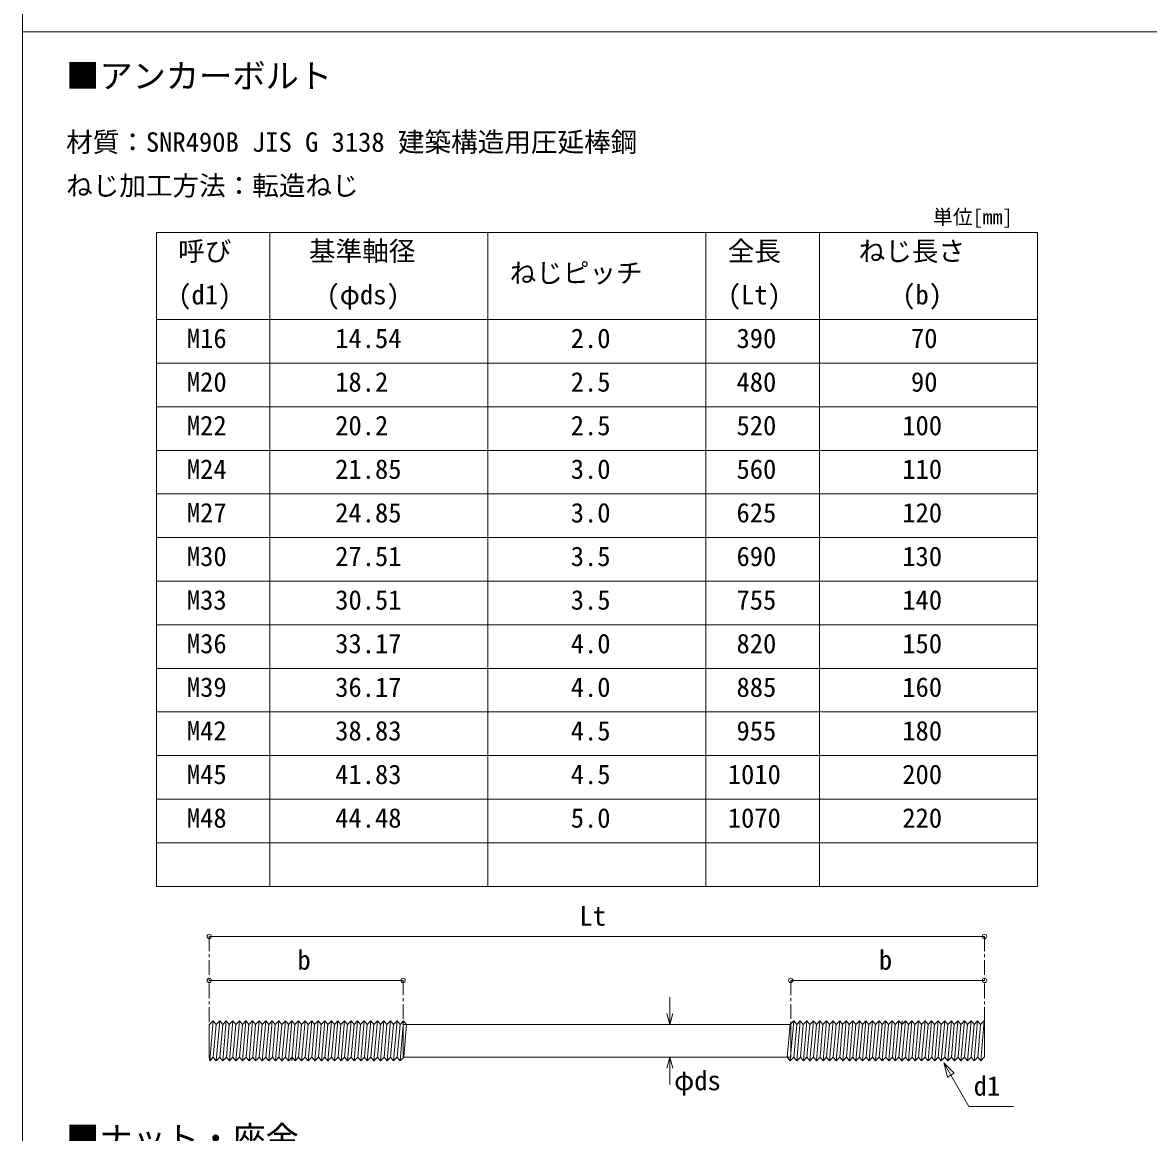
# Model space of a CAD drawing. Units: millimetres, scale not verified. Extents: x -29750 to 29507, y -17676 to 20635.
# Drawn here: x -19874 to -10194, y 1396 to 10942 of the extents above; entities that cross this region are included whole.
import ezdxf
from ezdxf.enums import TextEntityAlignment as Align

# ---------------------------------------------------------------- set-up
doc = ezdxf.new("R2010")
doc.units = ezdxf.units.MM
doc.header["$LTSCALE"] = 30
doc.linetypes.add('USER1', pattern=[6.773333, 4.233333, -0.846667, 0.846667, -0.846667])
doc.layers.add('0-3_0-0', color=7, linetype='Continuous', lineweight=18)
doc.styles.add('ＭＳ ゴシック', font='')
doc.styles.get('ＭＳ ゴシック').set_extended_font_data('MS Gothic')

msp = doc.modelspace()

# ---------------------------------------------------------------- linework, layer by layer
at = {"layer": '0-3_0-0', "lineweight": 9}
for p, q in [((-19873.62, 18852.91), (-19873.62, -17675.56)), ((-19873.62, 10862.31), (-121.54, 10862.31)), ((-16601.66, 2324.93), (-13269.54, 2324.93)), ((-16601.66, 2043.68), (-13269.54, 2043.68))]:
    msp.add_line(p, q, dxfattribs=at)
at = {"layer": '0-3_0-0', "color": 5}
for p, q in [((-18723.1, 9137.31), (-11148.1, 9137.31)), ((-18723.1, 3512.31), (-18723.1, 9137.31)), ((-17748.1, 3512.31), (-17748.1, 9137.31)), ((-15873.1, 3512.31), (-15873.1, 9137.31)), ((-13998.1, 3512.31), (-13998.1, 9137.31)), ((-13023.1, 3512.31), (-13023.1, 9137.31)), ((-11148.1, 3512.31), (-11148.1, 9137.31)), ((-18723.1, 8387.31), (-11148.1, 8387.31)), ((-18723.1, 8012.31), (-11148.1, 8012.31)), ((-18723.1, 7637.31), (-11148.1, 7637.31)), ((-18723.1, 7262.31), (-11148.1, 7262.31)), ((-18723.1, 6887.31), (-11148.1, 6887.31)), ((-18723.1, 6512.31), (-11148.1, 6512.31)), ((-18723.1, 6137.31), (-11148.1, 6137.31)), ((-18723.1, 5762.31), (-11148.1, 5762.31)), ((-18723.1, 5387.31), (-11148.1, 5387.31)), ((-18723.1, 5012.31), (-11148.1, 5012.31)), ((-18723.1, 4637.31), (-11148.1, 4637.31)), ((-18723.1, 4262.31), (-11148.1, 4262.31)), ((-18723.1, 3887.31), (-11148.1, 3887.31)), ((-18723.1, 3512.31), (-11148.1, 3512.31)), ((-18267.72, 3082.46), (-11603.48, 3082.46)), ((-18267.72, 2703.69), (-16601.66, 2703.69)), ((-13269.54, 2703.69), (-11603.48, 2703.69)), ((-14308.78, 2558.98), (-14308.78, 2324.93)), ((-18267.72, 2324.93), (-18267.72, 2043.68)), ((-18234.81, 2354.93), (-18265.67, 2324.93)), ((-18264.67, 2013.68), (-18234.81, 2354.93)), ((-18234.81, 2354.93), (-18209.21, 2324.93)), ((-18233.81, 2043.68), (-18209.21, 2324.93)), ((-18209.21, 2324.93), (-18178.35, 2354.93)), ((-18208.2, 2013.68), (-18178.35, 2354.93)), ((-18178.35, 2354.93), (-18152.74, 2324.93)), ((-18177.35, 2043.68), (-18152.74, 2324.93)), ((-18152.74, 2324.93), (-18121.88, 2354.93)), ((-18151.74, 2013.68), (-18121.88, 2354.93)), ((-18121.88, 2354.93), (-18096.28, 2324.93)), ((-18120.88, 2043.68), (-18096.28, 2324.93)), ((-18096.28, 2324.93), (-18065.42, 2354.93)), ((-18095.27, 2013.68), (-18065.42, 2354.93)), ((-18065.42, 2354.93), (-18039.81, 2324.93)), ((-18064.42, 2043.68), (-18039.81, 2324.93)), ((-18039.81, 2324.93), (-18008.95, 2354.93)), ((-18038.81, 2013.68), (-18008.95, 2354.93)), ((-18008.95, 2354.93), (-17983.35, 2324.93)), ((-18007.95, 2043.68), (-17983.35, 2324.93)), ((-17983.35, 2324.93), (-17952.49, 2354.93)), ((-17982.34, 2013.68), (-17952.49, 2354.93)), ((-17952.49, 2354.93), (-17926.88, 2324.93)), ((-17951.49, 2043.68), (-17926.88, 2324.93)), ((-17926.88, 2324.93), (-17896.02, 2354.93)), ((-17925.88, 2013.68), (-17896.02, 2354.93)), ((-17896.02, 2354.93), (-17870.42, 2324.93)), ((-17895.02, 2043.68), (-17870.42, 2324.93)), ((-17870.42, 2324.93), (-17839.56, 2354.93)), ((-17869.41, 2013.68), (-17839.56, 2354.93)), ((-17839.56, 2354.93), (-17813.95, 2324.93)), ((-17838.56, 2043.68), (-17813.95, 2324.93)), ((-17813.95, 2324.93), (-17783.09, 2354.93)), ((-17812.95, 2013.68), (-17783.09, 2354.93)), ((-17783.09, 2354.93), (-17757.49, 2324.93)), ((-17782.09, 2043.68), (-17757.49, 2324.93)), ((-17757.49, 2324.93), (-17726.63, 2354.93)), ((-17756.48, 2013.68), (-17726.63, 2354.93)), ((-17726.63, 2354.93), (-17701.02, 2324.93)), ((-17725.63, 2043.68), (-17701.02, 2324.93)), ((-17701.02, 2324.93), (-17670.16, 2354.93)), ((-17700.02, 2013.68), (-17670.16, 2354.93)), ((-17670.16, 2354.93), (-17644.56, 2324.93)), ((-17669.16, 2043.68), (-17644.56, 2324.93)), ((-17644.56, 2324.93), (-17613.7, 2354.93)), ((-17643.56, 2013.68), (-17613.7, 2354.93)), ((-17613.7, 2354.93), (-17588.09, 2324.93)), ((-17612.7, 2043.68), (-17588.09, 2324.93)), ((-17588.09, 2324.93), (-17557.23, 2354.93)), ((-17587.09, 2013.68), (-17557.23, 2354.93)), ((-17558.86, 2013.68), (-17531.63, 2324.93)), ((-17557.23, 2354.93), (-17531.63, 2324.93)), ((-17531.63, 2324.93), (-17500.77, 2354.93)), ((-17530.63, 2013.68), (-17500.77, 2354.93)), ((-17500.77, 2354.93), (-17475.16, 2324.93)), ((-17499.77, 2043.68), (-17475.16, 2324.93)), ((-17475.16, 2324.93), (-17444.31, 2354.93)), ((-17474.16, 2013.68), (-17444.31, 2354.93)), ((-17444.31, 2354.93), (-17418.7, 2324.93)), ((-17443.3, 2043.68), (-17418.7, 2324.93)), ((-17418.7, 2324.93), (-17387.84, 2354.93)), ((-17417.7, 2013.68), (-17387.84, 2354.93)), ((-17387.84, 2354.93), (-17362.23, 2324.93)), ((-17362.23, 2324.93), (-17331.38, 2354.93)), ((-17361.23, 2013.68), (-17331.38, 2354.93)), ((-17331.38, 2354.93), (-17305.77, 2324.93)), ((-17330.37, 2043.68), (-17305.77, 2324.93)), ((-17305.77, 2324.93), (-17274.91, 2354.93)), ((-17304.77, 2013.68), (-17274.91, 2354.93)), ((-17274.91, 2354.93), (-17249.3, 2324.93)), ((-17273.91, 2043.68), (-17249.3, 2324.93)), ((-17249.3, 2324.93), (-17218.45, 2354.93)), ((-17248.3, 2013.68), (-17218.45, 2354.93)), ((-17218.45, 2354.93), (-17192.84, 2324.93)), ((-17217.44, 2043.68), (-17192.84, 2324.93)), ((-17192.84, 2324.93), (-17161.98, 2354.93)), ((-17191.84, 2013.68), (-17161.98, 2354.93)), ((-17161.98, 2354.93), (-17136.37, 2324.93)), ((-17160.98, 2043.68), (-17136.37, 2324.93)), ((-17136.37, 2324.93), (-17105.52, 2354.93)), ((-17135.37, 2013.68), (-17105.52, 2354.93)), ((-17105.52, 2354.93), (-17079.91, 2324.93)), ((-17104.51, 2043.68), (-17079.91, 2324.93)), ((-17079.91, 2324.93), (-17049.05, 2354.93)), ((-17078.91, 2013.68), (-17049.05, 2354.93)), ((-17049.05, 2354.93), (-17023.44, 2324.93)), ((-17048.05, 2043.68), (-17023.44, 2324.93)), ((-17023.44, 2324.93), (-16992.59, 2354.93)), ((-17022.44, 2013.68), (-16992.59, 2354.93)), ((-16992.59, 2354.93), (-16966.98, 2324.93)), ((-16991.58, 2043.68), (-16966.98, 2324.93)), ((-16966.98, 2324.93), (-16936.12, 2354.93)), ((-16965.98, 2013.68), (-16936.12, 2354.93)), ((-16936.12, 2354.93), (-16910.51, 2324.93)), ((-16935.12, 2043.68), (-16910.51, 2324.93)), ((-16910.51, 2324.93), (-16879.66, 2354.93)), ((-16909.51, 2013.68), (-16879.66, 2354.93)), ((-16879.66, 2354.93), (-16854.05, 2324.93)), ((-16878.65, 2043.68), (-16854.05, 2324.93)), ((-16854.05, 2324.93), (-16823.19, 2354.93)), ((-16853.05, 2013.68), (-16823.19, 2354.93)), ((-16823.19, 2354.93), (-16797.58, 2324.93)), ((-16822.19, 2043.68), (-16797.58, 2324.93)), ((-16797.58, 2324.93), (-16766.73, 2354.93)), ((-16796.58, 2013.68), (-16766.73, 2354.93)), ((-16766.73, 2354.93), (-16741.12, 2324.93)), ((-16765.73, 2043.68), (-16741.12, 2324.93)), ((-16741.12, 2324.93), (-16710.26, 2354.93)), ((-16740.12, 2013.68), (-16710.26, 2354.93)), ((-16710.26, 2354.93), (-16684.65, 2324.93)), ((-16709.26, 2043.68), (-16684.65, 2324.93)), ((-16683.65, 2013.68), (-16653.8, 2354.93)), ((-16652.8, 2043.68), (-16628.19, 2324.93)), ((-16627.19, 2013.68), (-16597.33, 2354.93)), ((-16596.33, 2043.68), (-16571.72, 2324.93)), ((-14308.78, 2324.93), (-14334.07, 2419.32)), ((-14308.78, 2324.93), (-14283.48, 2419.32)), ((-13274.87, 2324.93), (-13299.48, 2043.68)), ((-13274.87, 2324.93), (-13244.02, 2354.93)), ((-13244.02, 2354.93), (-13273.87, 2013.68)), ((-13218.41, 2324.93), (-13244.02, 2354.93)), ((-13218.41, 2324.93), (-13243.02, 2043.68)), ((-13218.41, 2324.93), (-13187.55, 2354.93)), ((-13187.55, 2354.93), (-13217.41, 2013.68)), ((-13161.94, 2324.93), (-13186.55, 2043.68)), ((-13131.09, 2354.93), (-13160.94, 2013.68)), ((-13105.48, 2324.93), (-13130.09, 2043.68)), ((-13074.62, 2354.93), (-13104.48, 2013.68)), ((-13049.01, 2324.93), (-13073.62, 2043.68)), ((-13018.16, 2354.93), (-13048.01, 2013.68)), ((-12992.55, 2324.93), (-13017.16, 2043.68)), ((-12961.69, 2354.93), (-12991.55, 2013.68)), ((-12936.09, 2324.93), (-12960.69, 2043.68)), ((-12905.23, 2354.93), (-12936.09, 2324.93)), ((-12905.23, 2354.93), (-12935.08, 2013.68)), ((-12879.62, 2324.93), (-12904.23, 2043.68)), ((-12848.76, 2354.93), (-12878.62, 2013.68)), ((-12823.16, 2324.93), (-12847.76, 2043.68)), ((-12792.3, 2354.93), (-12822.15, 2013.68)), ((-12766.69, 2324.93), (-12791.3, 2043.68)), ((-12735.83, 2354.93), (-12765.69, 2013.68)), ((-12710.23, 2324.93), (-12734.83, 2043.68)), ((-12679.37, 2354.93), (-12709.22, 2013.68)), ((-12653.76, 2324.93), (-12678.37, 2043.68)), ((-12622.9, 2354.93), (-12653.76, 2324.93)), ((-12622.9, 2354.93), (-12652.76, 2013.68)), ((-12597.3, 2324.93), (-12621.9, 2043.68)), ((-12566.44, 2354.93), (-12596.29, 2013.68)), ((-12540.83, 2324.93), (-12565.44, 2043.68)), ((-12509.97, 2354.93), (-12539.83, 2013.68)), ((-12484.37, 2324.93), (-12487.23, 2292.19)), ((-12453.51, 2354.93), (-12483.36, 2013.68)), ((-12427.9, 2324.93), (-12452.51, 2043.68)), ((-12397.04, 2354.93), (-12426.9, 2013.68)), ((-12371.44, 2324.93), (-12396.04, 2043.68)), ((-12340.58, 2354.93), (-12371.44, 2324.93)), ((-12340.58, 2354.93), (-12370.43, 2013.68)), ((-12312.35, 2354.93), (-12339.58, 2043.68)), ((-12284.11, 2354.93), (-12313.97, 2013.68)), ((-12258.51, 2324.93), (-12283.11, 2043.68)), ((-12227.65, 2354.93), (-12257.51, 2013.68)), ((-12202.04, 2324.93), (-12226.65, 2043.68)), ((-12171.18, 2354.93), (-12201.04, 2013.68)), ((-12145.58, 2324.93), (-12170.18, 2043.68)), ((-12114.72, 2354.93), (-12144.58, 2013.68)), ((-12089.11, 2324.93), (-12113.72, 2043.68)), ((-12058.26, 2354.93), (-12088.11, 2013.68)), ((-12032.65, 2324.93), (-12057.25, 2043.68)), ((-12001.79, 2354.93), (-12032.65, 2324.93)), ((-12001.79, 2354.93), (-12031.65, 2013.68)), ((-11976.18, 2324.93), (-12000.79, 2043.68)), ((-11945.33, 2354.93), (-11975.18, 2013.68)), ((-11919.72, 2324.93), (-11944.32, 2043.68)), ((-11888.86, 2354.93), (-11918.72, 2013.68)), ((-11863.25, 2324.93), (-11887.86, 2043.68)), ((-11832.4, 2354.93), (-11862.25, 2013.68)), ((-11806.79, 2324.93), (-11831.39, 2043.68)), ((-11775.93, 2354.93), (-11805.79, 2013.68)), ((-11750.32, 2324.93), (-11774.93, 2043.68)), ((-11719.47, 2354.93), (-11750.32, 2324.93)), ((-11719.47, 2354.93), (-11749.32, 2013.68)), ((-11693.86, 2324.93), (-11718.46, 2043.68)), ((-11663, 2354.93), (-11692.86, 2013.68)), ((-11637.39, 2324.93), (-11662, 2043.68)), ((-11606.54, 2354.93), (-11636.39, 2013.68)), ((-11603.48, 2324.93), (-11606.54, 2354.93)), ((-11603.48, 2043.68), (-11603.48, 2324.93)), ((-12487.23, 2292.19), (-12508.97, 2043.68)), ((-18267.72, 2043.68), (-18264.67, 2013.68)), ((-18264.67, 2013.68), (-18233.81, 2043.68)), ((-18233.81, 2043.68), (-18208.2, 2013.68)), ((-18208.2, 2013.68), (-18177.35, 2043.68)), ((-18177.35, 2043.68), (-18151.74, 2013.68)), ((-18151.74, 2013.68), (-18120.88, 2043.68)), ((-18120.88, 2043.68), (-18095.27, 2013.68)), ((-18095.27, 2013.68), (-18064.42, 2043.68)), ((-18064.42, 2043.68), (-18038.81, 2013.68)), ((-18038.81, 2013.68), (-18007.95, 2043.68)), ((-18007.95, 2043.68), (-17982.34, 2013.68)), ((-17982.34, 2013.68), (-17951.49, 2043.68)), ((-17951.49, 2043.68), (-17925.88, 2013.68)), ((-17925.88, 2013.68), (-17895.02, 2043.68)), ((-17895.02, 2043.68), (-17869.41, 2013.68)), ((-17869.41, 2013.68), (-17838.56, 2043.68)), ((-17838.56, 2043.68), (-17812.95, 2013.68)), ((-17812.95, 2013.68), (-17782.09, 2043.68)), ((-17782.09, 2043.68), (-17756.48, 2013.68)), ((-17756.48, 2013.68), (-17725.63, 2043.68)), ((-17725.63, 2043.68), (-17700.02, 2013.68)), ((-17700.02, 2013.68), (-17669.16, 2043.68)), ((-17669.16, 2043.68), (-17643.56, 2013.68)), ((-17643.56, 2013.68), (-17612.7, 2043.68)), ((-17612.7, 2043.68), (-17587.09, 2013.68)), ((-17587.09, 2013.68), (-17556.23, 2043.68)), ((-17556.23, 2043.68), (-17530.63, 2013.68)), ((-17530.63, 2013.68), (-17499.77, 2043.68)), ((-17499.77, 2043.68), (-17474.16, 2013.68)), ((-17474.16, 2013.68), (-17443.3, 2043.68)), ((-17443.3, 2043.68), (-17417.7, 2013.68)), ((-17417.7, 2013.68), (-17386.84, 2043.68)), ((-17386.84, 2043.68), (-17361.23, 2013.68)), ((-17361.23, 2013.68), (-17330.37, 2043.68)), ((-17330.37, 2043.68), (-17304.77, 2013.68)), ((-17304.77, 2013.68), (-17273.91, 2043.68)), ((-17273.91, 2043.68), (-17248.3, 2013.68)), ((-17248.3, 2013.68), (-17217.44, 2043.68)), ((-17217.44, 2043.68), (-17191.84, 2013.68)), ((-17191.84, 2013.68), (-17160.98, 2043.68)), ((-17160.98, 2043.68), (-17135.37, 2013.68)), ((-17135.37, 2013.68), (-17104.51, 2043.68)), ((-17104.51, 2043.68), (-17078.91, 2013.68)), ((-17078.91, 2013.68), (-17048.05, 2043.68)), ((-17048.05, 2043.68), (-17022.44, 2013.68)), ((-17022.44, 2013.68), (-16991.58, 2043.68)), ((-16991.58, 2043.68), (-16965.98, 2013.68)), ((-16965.98, 2013.68), (-16935.12, 2043.68)), ((-16935.12, 2043.68), (-16909.51, 2013.68)), ((-16909.51, 2013.68), (-16878.65, 2043.68)), ((-16878.65, 2043.68), (-16853.05, 2013.68)), ((-16853.05, 2013.68), (-16822.19, 2043.68)), ((-16822.19, 2043.68), (-16796.58, 2013.68)), ((-16796.58, 2013.68), (-16765.73, 2043.68)), ((-16765.73, 2043.68), (-16740.12, 2013.68)), ((-16740.12, 2013.68), (-16709.26, 2043.68)), ((-16709.26, 2043.68), (-16683.65, 2013.68)), ((-16652.8, 2043.68), (-16683.65, 2013.68)), ((-16652.8, 2043.68), (-16627.19, 2013.68)), ((-16596.33, 2043.68), (-16627.19, 2013.68)), ((-14308.78, 2043.68), (-14334.07, 1949.28)), ((-14308.78, 2043.68), (-14283.48, 1949.28)), ((-14308.78, 1809.62), (-14308.78, 2043.68)), ((-13273.87, 2013.68), (-13299.48, 2043.68)), ((-13243.02, 2043.68), (-13273.87, 2013.68)), ((-13217.41, 2013.68), (-13243.02, 2043.68)), ((-13186.55, 2043.68), (-13217.41, 2013.68)), ((-12904.23, 2043.68), (-12935.08, 2013.68)), ((-12621.9, 2043.68), (-12652.76, 2013.68)), ((-12339.58, 2043.68), (-12370.43, 2013.68)), ((-12057.25, 2043.68), (-12088.11, 2013.68)), ((-11636.39, 2013.68), (-11605.53, 2043.68)), ((-11953.61, 1994.6), (-11864, 1905)), ((-11953.61, 1994.6), (-11920.81, 1872.2)), ((-11953.61, 1994.6), (-11737.53, 1620.34)), ((-11920.81, 1872.2), (-11864, 1905)), ((-11737.53, 1620.34), (-11355.83, 1620.34))]:
    msp.add_line(p, q, dxfattribs=at)
at = {"layer": '0-3_0-0', "color": 5, "linetype": 'USER1'}
for p, q in [((-18267.72, 3082.46), (-18267.72, 2324.93)), ((-11603.48, 3082.46), (-11603.48, 2324.93)), ((-16601.66, 2703.69), (-16601.66, 2324.93)), ((-13269.54, 2703.69), (-13269.54, 2324.93))]:
    msp.add_line(p, q, dxfattribs=at)
at = {"layer": '0-3_0-0'}
for p, q in [((-16601.66, 2324.93), (-16601.66, 2043.68)), ((-13269.54, 2043.68), (-13269.54, 2324.93))]:
    msp.add_line(p, q, dxfattribs=at)
at = {"layer": '0-3_0-0', "color": 5}
for points in [[(-17386.84, 2043.68), (-17383.97, 2076.41), (-17362.23, 2324.93)], [(-16684.65, 2324.93), (-16653.8, 2354.93), (-16628.19, 2324.93)], [(-16628.19, 2324.93), (-16597.33, 2354.93), (-16571.72, 2324.93)], [(-12936.09, 2324.93), (-12961.69, 2354.93), (-12992.55, 2324.93), (-13018.16, 2354.93), (-13049.01, 2324.93), (-13074.62, 2354.93), (-13105.48, 2324.93), (-13131.09, 2354.93), (-13161.94, 2324.93), (-13187.55, 2354.93)], [(-12653.76, 2324.93), (-12679.37, 2354.93), (-12710.23, 2324.93), (-12735.83, 2354.93), (-12766.69, 2324.93), (-12792.3, 2354.93), (-12823.16, 2324.93), (-12848.76, 2354.93), (-12879.62, 2324.93), (-12905.23, 2354.93)], [(-12371.44, 2324.93), (-12397.04, 2354.93), (-12427.9, 2324.93), (-12453.51, 2354.93), (-12484.37, 2324.93), (-12509.97, 2354.93), (-12540.83, 2324.93), (-12566.44, 2354.93), (-12597.3, 2324.93), (-12622.9, 2354.93)], [(-12284.11, 2354.93), (-12314.97, 2324.93), (-12340.58, 2354.93)], [(-12032.65, 2324.93), (-12058.26, 2354.93), (-12089.11, 2324.93), (-12114.72, 2354.93), (-12145.58, 2324.93), (-12171.18, 2354.93), (-12202.04, 2324.93), (-12227.65, 2354.93), (-12258.51, 2324.93), (-12284.11, 2354.93)], [(-11750.32, 2324.93), (-11775.93, 2354.93), (-11806.79, 2324.93), (-11832.4, 2354.93), (-11863.25, 2324.93), (-11888.86, 2354.93), (-11919.72, 2324.93), (-11945.33, 2354.93), (-11976.18, 2324.93), (-12001.79, 2354.93)], [(-11606.54, 2354.93), (-11637.39, 2324.93), (-11663, 2354.93), (-11693.86, 2324.93), (-11719.47, 2354.93)], [(-12935.08, 2013.68), (-12960.69, 2043.68), (-12991.55, 2013.68), (-13017.16, 2043.68), (-13048.01, 2013.68), (-13073.62, 2043.68), (-13104.48, 2013.68), (-13130.09, 2043.68), (-13160.94, 2013.68), (-13186.55, 2043.68)], [(-12652.76, 2013.68), (-12678.37, 2043.68), (-12709.22, 2013.68), (-12734.83, 2043.68), (-12765.69, 2013.68), (-12791.3, 2043.68), (-12822.15, 2013.68), (-12847.76, 2043.68), (-12878.62, 2013.68), (-12904.23, 2043.68)], [(-12370.43, 2013.68), (-12396.04, 2043.68), (-12426.9, 2013.68), (-12452.51, 2043.68), (-12483.36, 2013.68), (-12508.97, 2043.68), (-12539.83, 2013.68), (-12565.44, 2043.68), (-12596.29, 2013.68), (-12621.9, 2043.68)], [(-12088.11, 2013.68), (-12113.72, 2043.68), (-12144.58, 2013.68), (-12170.18, 2043.68), (-12201.04, 2013.68), (-12226.65, 2043.68), (-12257.51, 2013.68), (-12283.11, 2043.68), (-12313.97, 2013.68), (-12339.58, 2043.68)], [(-11636.39, 2013.68), (-11662, 2043.68), (-11692.86, 2013.68), (-11718.46, 2043.68), (-11749.32, 2013.68), (-11774.93, 2043.68), (-11805.79, 2013.68), (-11831.39, 2043.68), (-11862.25, 2013.68), (-11887.86, 2043.68), (-11918.72, 2013.68), (-11944.32, 2043.68), (-11975.18, 2013.68), (-12000.79, 2043.68), (-12031.65, 2013.68), (-12057.25, 2043.68)]]:
    msp.add_lwpolyline(points, dxfattribs=at)
for centre in [(-18267.72, 3082.46), (-11603.48, 3082.46), (-18267.72, 2703.69), (-16601.66, 2703.69), (-13269.54, 2703.69), (-11603.48, 2703.69)]:
    msp.add_circle(centre, 18.75, dxfattribs=at)

# ---------------------------------------------------------------- texts
at = {"layer": '0-3_0-0', "style": 'ＭＳ ゴシック'}
for s, height, p in [('■アンカーボルト', 209.5, (-19498.62, 10315.18)), ('材質：SNR490B JIS G 3138 建築構造用圧延棒鋼', 167.6, (-19498.62, 9779.61)), ('ねじ加工方法：転造ねじ', 167.6, (-19498.62, 9404.61)), ('単位[mm]', 125.7, (-12048.1, 9169.03)), ('呼び', 167.6, (-18535.6, 8842.11)), ('基準軸径', 167.6, (-17410.6, 8842.11)), ('全長', 167.6, (-13810.6, 8842.11)), ('ねじ長さ', 167.6, (-12685.6, 8842.11)), ('ねじピッチ', 167.6, (-15685.6, 8654.61)), ('(d1)', 167.6, (-18535.6, 8467.11)), ('(φds)', 167.6, (-17260.6, 8467.11)), ('(Lt)', 167.6, (-13810.6, 8467.11)), ('(b)', 167.6, (-12310.6, 8467.11)), ('M16', 167.6, (-18460.6, 8092.11)), ('14.54', 167.6, (-17185.6, 8092.11)), ('2.0', 167.6, (-15160.6, 8092.11)), ('390', 167.6, (-13735.6, 8092.11)), ('70', 167.6, (-12235.6, 8092.11)), ('M20', 167.6, (-18460.6, 7717.11)), ('18.2', 167.6, (-17185.6, 7717.11)), ('2.5', 167.6, (-15160.6, 7717.11)), ('480', 167.6, (-13735.6, 7717.11)), ('90', 167.6, (-12235.6, 7717.11)), ('M22', 167.6, (-18460.6, 7342.11)), ('20.2', 167.6, (-17185.6, 7342.11)), ('2.5', 167.6, (-15160.6, 7342.11)), ('520', 167.6, (-13735.6, 7342.11)), ('100', 167.6, (-12310.6, 7342.11)), ('M24', 167.6, (-18460.6, 6967.11)), ('21.85', 167.6, (-17185.6, 6967.11)), ('3.0', 167.6, (-15160.6, 6967.11)), ('560', 167.6, (-13735.6, 6967.11)), ('110', 167.6, (-12310.6, 6967.11)), ('M27', 167.6, (-18460.6, 6592.11)), ('24.85', 167.6, (-17185.6, 6592.11)), ('3.0', 167.6, (-15160.6, 6592.11)), ('625', 167.6, (-13735.6, 6592.11)), ('120', 167.6, (-12310.6, 6592.11)), ('M30', 167.6, (-18460.6, 6217.11)), ('27.51', 167.6, (-17185.6, 6217.11)), ('3.5', 167.6, (-15160.6, 6217.11)), ('690', 167.6, (-13735.6, 6217.11)), ('130', 167.6, (-12310.6, 6217.11)), ('M33', 167.6, (-18460.6, 5842.11)), ('30.51', 167.6, (-17185.6, 5842.11)), ('3.5', 167.6, (-15160.6, 5842.11)), ('755', 167.6, (-13735.6, 5842.11)), ('140', 167.6, (-12310.6, 5842.11)), ('M36', 167.6, (-18460.6, 5467.11)), ('33.17', 167.6, (-17185.6, 5467.11)), ('4.0', 167.6, (-15160.6, 5467.11)), ('820', 167.6, (-13735.6, 5467.11)), ('150', 167.6, (-12310.6, 5467.11)), ('M39', 167.6, (-18460.6, 5092.11)), ('36.17', 167.6, (-17185.6, 5092.11)), ('4.0', 167.6, (-15160.6, 5092.11)), ('885', 167.6, (-13735.6, 5092.11)), ('160', 167.6, (-12310.6, 5092.11)), ('M42', 167.6, (-18460.6, 4717.11)), ('38.83', 167.6, (-17185.6, 4717.11)), ('4.5', 167.6, (-15160.6, 4717.11)), ('955', 167.6, (-13735.6, 4717.11)), ('180', 167.6, (-12310.6, 4717.11)), ('M45', 167.6, (-18460.6, 4342.11)), ('41.83', 167.6, (-17185.6, 4342.11)), ('4.5', 167.6, (-15160.6, 4342.11)), ('1010', 167.6, (-13810.6, 4342.11)), ('200', 167.6, (-12310.6, 4342.11)), ('M48', 167.6, (-18460.6, 3967.11)), ('44.48', 167.6, (-17185.6, 3967.11)), ('5.0', 167.6, (-15160.6, 3967.11)), ('1070', 167.6, (-13810.6, 3967.11)), ('220', 167.6, (-12310.6, 3967.11)), ('Lt', 167.6, (-15085.6, 3124.76)), ('b', 167.6, (-17509.69, 2745.99)), ('b', 167.6, (-12511.51, 2745.99)), ('φds', 167.6, (-14272.34, 1709.12)), ('d1', 167.6, (-11696.68, 1662.64)), ('■ナット・座金', 209.5, (-19498.62, 1177.56))]:
    msp.add_text(s, height=height, dxfattribs=at).set_placement(p, align=Align.BOTTOM_LEFT)

doc.saveas('drawing.dxf')
